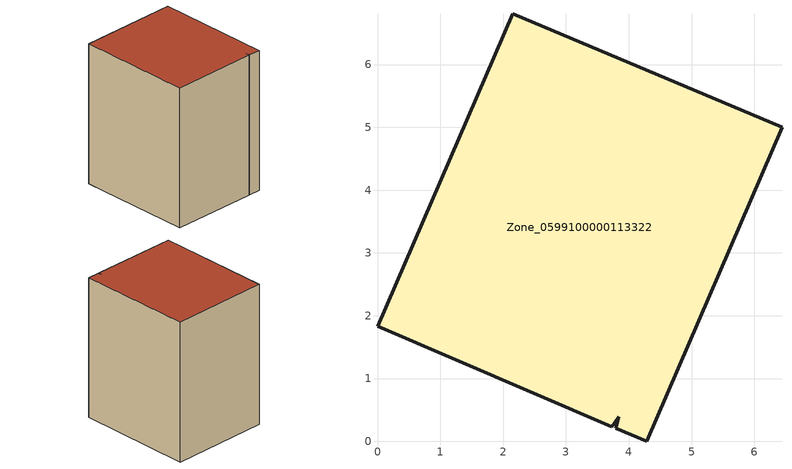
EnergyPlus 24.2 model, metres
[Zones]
Zone_0599100000113322
 floor ground (C_G): 3.73,0.24 0,1.83 2.15,6.81 6.44,5 4.29,0 3.79,0.21 3.84,0.39 z0
 wall outside (C_F): 0,1.83 3.73,0.24 3.84,0.39 3.79,0.21 4.29,0 6.44,5 2.15,6.81 0,1.83 z0:6.66
 roof outside (C_R): 3.84,0.39 3.79,0.21 4.29,0 6.44,5 2.15,6.81 0,1.83 3.73,0.24 z6.66
[BUILDING]
Pand.0599100000113322: North Axis=0; Terrain=City; Loads Convergence Tolerance Value=0.04; Temperature Convergence Tolerance Value=0.4; Solar Distribution=FullExterior; Maximum Number of Warmup Days=25; Minimum Number of Warmup Days=1
[Site:Location]
Rotterdam.The.Hague.AP_ZH_NLD Design_Conditions: Latitude=51.96; Longitude=4.45; Time Zone=1; Elevation=-4.5
[SITE:GROUNDTEMPERATURE:BUILDINGSURFACE]
18, 18, 18, 18, 18, 18, 18, 18, 18, 18, 18, 18
[MATERIAL] Thermal Absorptance=0.9; Solar Absorptance=0.7; Visible Absorptance=0.7
Name | Roughness | Thickness | Conductivity | Density | Specific Heat
G.TI.1946 | MediumSmooth | 0.15 | 1 | 540 | 1210
F.TI.1946 | Rough | 0.3 | 0.857143 | 1920 | 840
R.TI.1946 | MediumRough | 0.2 | 0.1 | 1500 | 1000
[CONSTRUCTION]
C_G: G.TI.1946
C_F: F.TI.1946
C_R: R.TI.1946
[ZONE]
Zone_0599100000113322: Type=1; Multiplier=1; Ceiling Height=Autocalculate; Volume=Autocalculate; Floor Area=autocalculate; Part of Total Floor Area=Yes
[ZONEINFILTRATION:DESIGNFLOWRATE]
Infil_Zone_0599100000113322: Zone or ZoneList or Space or SpaceList=Zone_0599100000113322; Schedule=AlwaysOn; Design Flow Rate Calculation Method=Flow/Area; Flow Rate per Floor Area=0.003; Constant Term Coefficient=1; Temperature Term Coefficient=0; Velocity Term Coefficient=0; Velocity Squared Term Coefficient=0
[HVACTEMPLATE:ZONE:IDEALLOADSAIRSYSTEM]
Zone_0599100000113322: Maximum Heating Supply Air Temperature=50; Minimum Cooling Supply Air Temperature=13; Maximum Heating Supply Air Humidity Ratio=0.0156; Minimum Cooling Supply Air Humidity Ratio=0.0077; Heating Limit=NoLimit; Cooling Limit=NoLimit; Dehumidification Control Type=ConstantSensibleHeatRatio; Cooling Sensible Heat Ratio=0.7; Dehumidification Setpoint=60; Humidification Control Type=None; Humidification Setpoint=30; Outdoor Air Method=None; Outdoor Air Flow Rate per Person=0.00944; Outdoor Air Flow Rate per Zone Floor Area=0; Outdoor Air Flow Rate per Zone=0; Demand Controlled Ventilation Type=None; Outdoor Air Economizer Type=NoEconomizer; Heat Recovery Type=None; Sensible Heat Recovery Effectiveness=0.7; Latent Heat Recovery Effectiveness=0.65
[ZONECONTROL:THERMOSTAT]
ThermostatControl_Zone_0599100000113322: Zone or ZoneList=Zone_0599100000113322; Control Type Schedule=DualSetpointControlType; Control 1=Thermostat_Zone_0599100000113322; Temperature Difference Between Cutout And Setpoint=0
[THERMOSTATSETPOINT:DUALSETPOINT]
Thermostat_Zone_0599100000113322: Heating Setpoint Temperature Schedule=HeatingSetpoint_Zone_0599100000113322; Cooling Setpoint Temperature Schedule=CoolingSetpoint_Zone_0599100000113322
[SCHEDULE:COMPACT]
HeatingSetpoint_Zone_0599100000113322: Through: 12/31, For: AllDays, Until: 24:00, 21
CoolingSetpoint_Zone_0599100000113322: Through: 12/31, For: AllDays, Until: 24:00, 24
DualSetpointControlType: Through: 12/31, For: AllDays, Until: 24:00, 4
AlwaysOn: Through: 12/31, For: AllDays, Until: 24:00, 1
